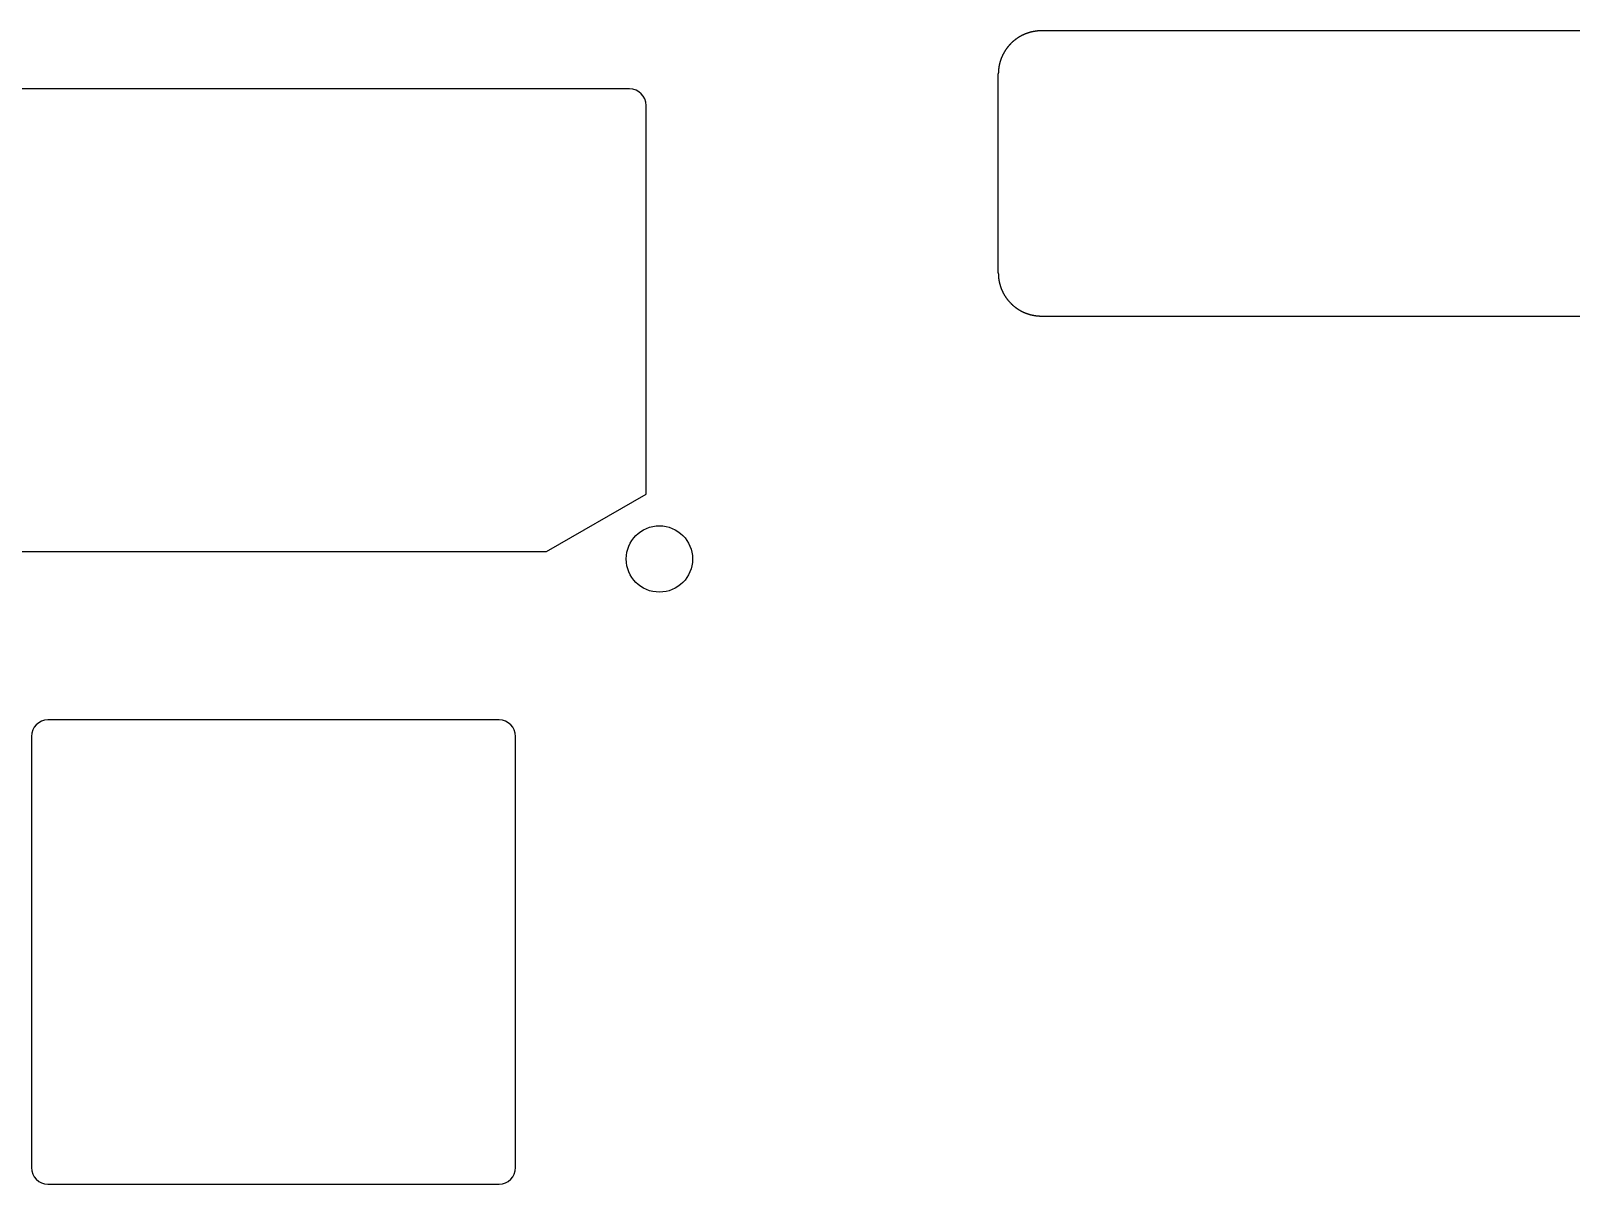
# Model space of a CAD drawing. Header units: millimetres. Extents: x -11 to 340, y -118 to 18.
# Drawn here: x 252.24 to 298.69, y -87.96 to -53.19 of the extents above; entities that cross this region are included whole.
import ezdxf

# ---------------------------------------------------------------- set-up
doc = ezdxf.new("R2010")
doc.units = ezdxf.units.MM
doc.header["$MEASUREMENT"] = 0
doc.layers.get('0').update_dxf_attribs({"linetype": 'CONTINUOUS'})
doc.layers.add('BLACK', color=7, linetype='CONTINUOUS')

msp = doc.modelspace()

# ---------------------------------------------------------------- linework, layer by layer
for points in [[(238.79375, -55.4375), (238.79375, -67.1555), (241.79375, -68.8875), (267.79375, -68.8875), (270.79375, -67.1555), (270.79375, -55.4375, 0.414213562), (270.29375, -54.9375), (239.29375, -54.9375, 0.414212391)], [(252.257046, -74.4625), (252.257046, -87.4625, 0.414212391), (252.757046, -87.9625), (266.357046, -87.9625, 0.414213562), (266.857046, -87.4625), (266.857046, -74.4625, 0.414213562), (266.357046, -73.9625), (252.757046, -73.9625, 0.414212391)]]:
    msp.add_lwpolyline(points, format="xyb", close=True)
msp.add_circle((271.19375, -69.1125), 1)
at = {"layer": 'BLACK', "linetype": 'Continuous'}
for p, q in [((281.983287, -53.411125), (281.974864, -53.416891)), ((281.991753, -53.405427), (281.983287, -53.411125)), ((282.000262, -53.399796), (281.991753, -53.405427)), ((282.008814, -53.394232), (282.000262, -53.399796)), ((282.017407, -53.388737), (282.008814, -53.394232)), ((282.026042, -53.383311), (282.017407, -53.388737)), ((282.034717, -53.377953), (282.026042, -53.383311)), ((282.043433, -53.372664), (282.034717, -53.377953)), ((282.052188, -53.367445), (282.043433, -53.372664)), ((282.060983, -53.362296), (282.052188, -53.367445)), ((282.069815, -53.357217), (282.060983, -53.362296)), ((282.078686, -53.352208), (282.069815, -53.357217)), ((282.087594, -53.34727), (282.078686, -53.352208)), ((282.096539, -53.342403), (282.087594, -53.34727)), ((282.10552, -53.337607), (282.096539, -53.342403)), ((282.114537, -53.332883), (282.10552, -53.337607)), ((282.12359, -53.32823), (282.114537, -53.332883)), ((282.132677, -53.32365), (282.12359, -53.32823)), ((282.141798, -53.319141), (282.132677, -53.32365)), ((282.150952, -53.314706), (282.141798, -53.319141)), ((282.16014, -53.310343), (282.150952, -53.314706)), ((282.16936, -53.306053), (282.16014, -53.310343)), ((282.178612, -53.301837), (282.16936, -53.306053)), ((282.187896, -53.297694), (282.178612, -53.301837)), ((282.19721, -53.293625), (282.187896, -53.297694)), ((282.206555, -53.289629), (282.19721, -53.293625)), ((282.21593, -53.285708), (282.206555, -53.289629)), ((282.225334, -53.281861), (282.21593, -53.285708)), ((282.234767, -53.278089), (282.225334, -53.281861)), ((282.244228, -53.274392), (282.234767, -53.278089)), ((282.253717, -53.270769), (282.244228, -53.274392)), ((282.263234, -53.267222), (282.253717, -53.270769)), ((282.272777, -53.26375), (282.263234, -53.267222)), ((282.282347, -53.260353), (282.272777, -53.26375)), ((282.291943, -53.257032), (282.282347, -53.260353)), ((282.301564, -53.253787), (282.291943, -53.257032)), ((282.31121, -53.250617), (282.301564, -53.253787)), ((282.32088, -53.247524), (282.31121, -53.250617)), ((282.330574, -53.244507), (282.32088, -53.247524)), ((282.340292, -53.241567), (282.330574, -53.244507)), ((282.350033, -53.238703), (282.340292, -53.241567)), ((282.359796, -53.235916), (282.350033, -53.238703)), ((282.369582, -53.233205), (282.359796, -53.235916)), ((282.379389, -53.230572), (282.369582, -53.233205)), ((282.389217, -53.228015), (282.379389, -53.230572)), ((282.399066, -53.225536), (282.389217, -53.228015)), ((282.408936, -53.223134), (282.399066, -53.225536)), ((282.418825, -53.220809), (282.408936, -53.223134)), ((282.428734, -53.218562), (282.418825, -53.220809)), ((282.438662, -53.216393), (282.428734, -53.218562)), ((282.448608, -53.214301), (282.438662, -53.216393)), ((282.458573, -53.212287), (282.448608, -53.214301)), ((282.468555, -53.210351), (282.458573, -53.212287)), ((282.478555, -53.208493), (282.468555, -53.210351)), ((282.488572, -53.206714), (282.478555, -53.208493)), ((282.498606, -53.205012), (282.488572, -53.206714)), ((282.508655, -53.203389), (282.498606, -53.205012)), ((282.518721, -53.201845), (282.508655, -53.203389)), ((282.528802, -53.200378), (282.518721, -53.201845)), ((282.538898, -53.198991), (282.528802, -53.200378)), ((282.549009, -53.197682), (282.538898, -53.198991)), ((282.559134, -53.196452), (282.549009, -53.197682)), ((282.569273, -53.1953), (282.559134, -53.196452)), ((282.579426, -53.194228), (282.569273, -53.1953)), ((282.589592, -53.193234), (282.579426, -53.194228)), ((282.599771, -53.19232), (282.589592, -53.193234)), ((282.609963, -53.191484), (282.599771, -53.19232)), ((282.620167, -53.190728), (282.609963, -53.191484)), ((282.630383, -53.190052), (282.620167, -53.190728)), ((282.64061, -53.189454), (282.630383, -53.190052)), ((282.650849, -53.188936), (282.64061, -53.189454)), ((282.661098, -53.188498), (282.650849, -53.188936)), ((282.671359, -53.188139), (282.661098, -53.188498)), ((282.681629, -53.187859), (282.671359, -53.188139)), ((282.69191, -53.18766), (282.681629, -53.187859)), ((282.7022, -53.18754), (282.69191, -53.18766)), ((282.7125, -53.1875), (282.7022, -53.18754)), ((336.3125, -53.1875), (282.7125, -53.1875)), ((281.564069, -53.877765), (281.561685, -53.882266)), ((281.56647, -53.873272), (281.564069, -53.877765)), ((281.568889, -53.868789), (281.56647, -53.873272)), ((281.571327, -53.864314), (281.568889, -53.868789)), ((281.573782, -53.85985), (281.571327, -53.864314)), ((281.576255, -53.855393), (281.573782, -53.85985)), ((281.578745, -53.850948), (281.576255, -53.855393)), ((281.581253, -53.84651), (281.578745, -53.850948)), ((281.583778, -53.842083), (281.581253, -53.84651)), ((281.586322, -53.837665), (281.583778, -53.842083)), ((281.588882, -53.833257), (281.586322, -53.837665)), ((281.591461, -53.828858), (281.588882, -53.833257)), ((281.594056, -53.82447), (281.591461, -53.828858)), ((281.59667, -53.82009), (281.594056, -53.82447)), ((281.5993, -53.815722), (281.59667, -53.82009)), ((281.601948, -53.811362), (281.5993, -53.815722)), ((281.604613, -53.807014), (281.601948, -53.811362)), ((281.607295, -53.802674), (281.604613, -53.807014)), ((281.609995, -53.798346), (281.607295, -53.802674)), ((281.612712, -53.794028), (281.609995, -53.798346)), ((281.615445, -53.78972), (281.612712, -53.794028)), ((281.618197, -53.785422), (281.615445, -53.78972)), ((281.620965, -53.781135), (281.618197, -53.785422)), ((281.62375, -53.776858), (281.620965, -53.781135)), ((281.626552, -53.772593), (281.62375, -53.776858)), ((281.629371, -53.768337), (281.626552, -53.772593)), ((281.632207, -53.764093), (281.629371, -53.768337)), ((281.63506, -53.759859), (281.632207, -53.764093)), ((281.637929, -53.755637), (281.63506, -53.759859)), ((281.640815, -53.751424), (281.637929, -53.755637)), ((281.643718, -53.747224), (281.640815, -53.751424)), ((281.646638, -53.743034), (281.643718, -53.747224)), ((281.649574, -53.738856), (281.646638, -53.743034)), ((281.652527, -53.734688), (281.649574, -53.738856)), ((281.655496, -53.730533), (281.652527, -53.734688)), ((281.658482, -53.726388), (281.655496, -53.730533)), ((281.661484, -53.722255), (281.658482, -53.726388)), ((281.664502, -53.718133), (281.661484, -53.722255)), ((281.667537, -53.714023), (281.664502, -53.718133)), ((281.670588, -53.709925), (281.667537, -53.714023)), ((281.673655, -53.705839), (281.670588, -53.709925)), ((281.676739, -53.701763), (281.673655, -53.705839)), ((281.679838, -53.697701), (281.676739, -53.701763)), ((281.682954, -53.69365), (281.679838, -53.697701)), ((281.686085, -53.689611), (281.682954, -53.69365)), ((281.689233, -53.685584), (281.686085, -53.689611)), ((281.692396, -53.681569), (281.689233, -53.685584)), ((281.695575, -53.677566), (281.692396, -53.681569)), ((281.69877, -53.673576), (281.695575, -53.677566)), ((281.701981, -53.669598), (281.69877, -53.673576)), ((281.705207, -53.665633), (281.701981, -53.669598)), ((281.70845, -53.66168), (281.705207, -53.665633)), ((281.711707, -53.65774), (281.70845, -53.66168)), ((281.714981, -53.653811), (281.711707, -53.65774)), ((281.718269, -53.649896), (281.714981, -53.653811)), ((281.721573, -53.645994), (281.718269, -53.649896)), ((281.724893, -53.642105), (281.721573, -53.645994)), ((281.728228, -53.638228), (281.724893, -53.642105)), ((281.731577, -53.634364), (281.728228, -53.638228)), ((281.734943, -53.630513), (281.731577, -53.634364)), ((281.738323, -53.626676), (281.734943, -53.630513)), ((281.741718, -53.622851), (281.738323, -53.626676)), ((281.745129, -53.61904), (281.741718, -53.622851)), ((281.748554, -53.615242), (281.745129, -53.61904)), ((281.751994, -53.611457), (281.748554, -53.615242)), ((281.755449, -53.607686), (281.751994, -53.611457)), ((281.758919, -53.603928), (281.755449, -53.607686)), ((281.762404, -53.600184), (281.758919, -53.603928)), ((281.765903, -53.596454), (281.762404, -53.600184)), ((281.769417, -53.592737), (281.765903, -53.596454)), ((281.772945, -53.589034), (281.769417, -53.592737)), ((281.776488, -53.585344), (281.772945, -53.589034)), ((281.780045, -53.581669), (281.776488, -53.585344)), ((281.783617, -53.578007), (281.780045, -53.581669)), ((281.787203, -53.57436), (281.783617, -53.578007)), ((281.790803, -53.570726), (281.787203, -53.57436)), ((281.794417, -53.567107), (281.790803, -53.570726)), ((281.801688, -53.55991), (281.794417, -53.567107)), ((281.809015, -53.552771), (281.801688, -53.55991)), ((281.816397, -53.54569), (281.809015, -53.552771)), ((281.823834, -53.538667), (281.816397, -53.54569)), ((281.831326, -53.531703), (281.823834, -53.538667)), ((281.838871, -53.524797), (281.831326, -53.531703)), ((281.84647, -53.517952), (281.838871, -53.524797)), ((281.854121, -53.511166), (281.84647, -53.517952)), ((281.861825, -53.504441), (281.854121, -53.511166)), ((281.86958, -53.497777), (281.861825, -53.504441)), ((281.877387, -53.491174), (281.86958, -53.497777)), ((281.885244, -53.484633), (281.877387, -53.491174)), ((281.893152, -53.478155), (281.885244, -53.484633)), ((281.901109, -53.471739), (281.893152, -53.478155)), ((281.909115, -53.465387), (281.901109, -53.471739)), ((281.91717, -53.459098), (281.909115, -53.465387)), ((281.925272, -53.452873), (281.91717, -53.459098)), ((281.933422, -53.446713), (281.925272, -53.452873)), ((281.941619, -53.440617), (281.933422, -53.446713)), ((281.949862, -53.434587), (281.941619, -53.440617)), ((281.958151, -53.428622), (281.949862, -53.434587)), ((281.966485, -53.422723), (281.958151, -53.428622)), ((281.974864, -53.416891), (281.966485, -53.422723)), ((281.420597, -54.341589), (281.42004, -54.346665)), ((281.421174, -54.336513), (281.420597, -54.341589)), ((281.421771, -54.331443), (281.421174, -54.336513)), ((281.422387, -54.326375), (281.421771, -54.331443)), ((281.423023, -54.321312), (281.422387, -54.326375)), ((281.423679, -54.316251), (281.423023, -54.321312)), ((281.424354, -54.311195), (281.423679, -54.316251)), ((281.42505, -54.306141), (281.424354, -54.311195)), ((281.425764, -54.301094), (281.42505, -54.306141)), ((281.426499, -54.296047), (281.425764, -54.301094)), ((281.427253, -54.291007), (281.426499, -54.296047)), ((281.428027, -54.285968), (281.427253, -54.291007)), ((281.42882, -54.280936), (281.428027, -54.285968)), ((281.429634, -54.275905), (281.42882, -54.280936)), ((281.430466, -54.270881), (281.429634, -54.275905)), ((281.431319, -54.265858), (281.430466, -54.270881)), ((281.432191, -54.260842), (281.431319, -54.265858)), ((281.433083, -54.255828), (281.432191, -54.260842)), ((281.433994, -54.25082), (281.433083, -54.255828)), ((281.434924, -54.245814), (281.433994, -54.25082)), ((281.435875, -54.240815), (281.434924, -54.245814)), ((281.436845, -54.235818), (281.435875, -54.240815)), ((281.437834, -54.230828), (281.436845, -54.235818)), ((281.438843, -54.22584), (281.437834, -54.230828)), ((281.439871, -54.220859), (281.438843, -54.22584)), ((281.440919, -54.21588), (281.439871, -54.220859)), ((281.441986, -54.210908), (281.440919, -54.21588)), ((281.443073, -54.205939), (281.441986, -54.210908)), ((281.444179, -54.200976), (281.443073, -54.205939)), ((281.445305, -54.196016), (281.444179, -54.200976)), ((281.44645, -54.191063), (281.445305, -54.196016)), ((281.447615, -54.186113), (281.44645, -54.191063)), ((281.448798, -54.18117), (281.447615, -54.186113)), ((281.450002, -54.17623), (281.448798, -54.18117)), ((281.451224, -54.171297), (281.450002, -54.17623)), ((281.452467, -54.166367), (281.451224, -54.171297)), ((281.453728, -54.161445), (281.452467, -54.166367)), ((281.455009, -54.156525), (281.453728, -54.161445)), ((281.456308, -54.151613), (281.455009, -54.156525)), ((281.457628, -54.146704), (281.456308, -54.151613)), ((281.458966, -54.141803), (281.457628, -54.146704)), ((281.460324, -54.136905), (281.458966, -54.141803)), ((281.461701, -54.132015), (281.460324, -54.136905)), ((281.463098, -54.127128), (281.461701, -54.132015)), ((281.464513, -54.122249), (281.463098, -54.127128)), ((281.465948, -54.117374), (281.464513, -54.122249)), ((281.467401, -54.112506), (281.465948, -54.117374)), ((281.468875, -54.107642), (281.467401, -54.112506)), ((281.470367, -54.102786), (281.468875, -54.107642)), ((281.471878, -54.097934), (281.470367, -54.102786)), ((281.473408, -54.09309), (281.471878, -54.097934)), ((281.474958, -54.08825), (281.473408, -54.09309)), ((281.476526, -54.083418), (281.474958, -54.08825)), ((281.478114, -54.07859), (281.476526, -54.083418)), ((281.47972, -54.073771), (281.478114, -54.07859)), ((281.481346, -54.068956), (281.47972, -54.073771)), ((281.48299, -54.064149), (281.481346, -54.068956)), ((281.484654, -54.059346), (281.48299, -54.064149)), ((281.486336, -54.054552), (281.484654, -54.059346)), ((281.488038, -54.049763), (281.486336, -54.054552)), ((281.489758, -54.044982), (281.488038, -54.049763)), ((281.491497, -54.040206), (281.489758, -54.044982)), ((281.493255, -54.035438), (281.491497, -54.040206)), ((281.495032, -54.030676), (281.493255, -54.035438)), ((281.496828, -54.025922), (281.495032, -54.030676)), ((281.498642, -54.021173), (281.496828, -54.025922)), ((281.500475, -54.016433), (281.498642, -54.021173)), ((281.502328, -54.011698), (281.500475, -54.016433)), ((281.504198, -54.006972), (281.502328, -54.011698)), ((281.506088, -54.002251), (281.504198, -54.006972)), ((281.507995, -53.99754), (281.506088, -54.002251)), ((281.509922, -53.992834), (281.507995, -53.99754)), ((281.511867, -53.988137), (281.509922, -53.992834)), ((281.513832, -53.983445), (281.511867, -53.988137)), ((281.515814, -53.978763), (281.513832, -53.983445)), ((281.517815, -53.974087), (281.515814, -53.978763)), ((281.519834, -53.96942), (281.517815, -53.974087)), ((281.521873, -53.964759), (281.519834, -53.96942)), ((281.523929, -53.960108), (281.521873, -53.964759)), ((281.526004, -53.955462), (281.523929, -53.960108)), ((281.528097, -53.950827), (281.526004, -53.955462)), ((281.530209, -53.946197), (281.528097, -53.950827)), ((281.532339, -53.941577), (281.530209, -53.946197)), ((281.534487, -53.936964), (281.532339, -53.941577)), ((281.536654, -53.93236), (281.534487, -53.936964)), ((281.538839, -53.927763), (281.536654, -53.93236)), ((281.541042, -53.923176), (281.538839, -53.927763)), ((281.543263, -53.918595), (281.541042, -53.923176)), ((281.545503, -53.914025), (281.543263, -53.918595)), ((281.547761, -53.909461), (281.545503, -53.914025)), ((281.550036, -53.904908), (281.547761, -53.909461)), ((281.55233, -53.900361), (281.550036, -53.904908)), ((281.554642, -53.895825), (281.55233, -53.900361)), ((281.556972, -53.891296), (281.554642, -53.895825)), ((281.559319, -53.886777), (281.556972, -53.891296)), ((281.561685, -53.882266), (281.559319, -53.886777)), ((281.412503, -54.48491), (281.4125, -54.4875)), ((281.4125, -60.4875), (281.4125, -54.4875)), ((281.412523, -54.479755), (281.412503, -54.48491)), ((281.412563, -54.474604), (281.412523, -54.479755)), ((281.412623, -54.469452), (281.412563, -54.474604)), ((281.412703, -54.464306), (281.412623, -54.469452)), ((281.412803, -54.45916), (281.412703, -54.464306)), ((281.412923, -54.454018), (281.412803, -54.45916)), ((281.413063, -54.448877), (281.412923, -54.454018)), ((281.413223, -54.44374), (281.413063, -54.448877)), ((281.413403, -54.438604), (281.413223, -54.44374)), ((281.413602, -54.433473), (281.413403, -54.438604)), ((281.413822, -54.428342), (281.413602, -54.433473)), ((281.414062, -54.423217), (281.413822, -54.428342)), ((281.414321, -54.418091), (281.414062, -54.423217)), ((281.414601, -54.412971), (281.414321, -54.418091)), ((281.4149, -54.407851), (281.414601, -54.412971)), ((281.415219, -54.402737), (281.4149, -54.407851)), ((281.415558, -54.397623), (281.415219, -54.402737)), ((281.415917, -54.392514), (281.415558, -54.397623)), ((281.416296, -54.387406), (281.415917, -54.392514)), ((281.416695, -54.382304), (281.416296, -54.387406)), ((281.417113, -54.377202), (281.416695, -54.382304)), ((281.417551, -54.372106), (281.417113, -54.377202)), ((281.41801, -54.36701), (281.417551, -54.372106)), ((281.418488, -54.36192), (281.41801, -54.36701)), ((281.418985, -54.356831), (281.418488, -54.36192)), ((281.419503, -54.351748), (281.418985, -54.356831)), ((281.42004, -54.346665), (281.419503, -54.351748)), ((281.4125, -60.4875), (281.41254, -60.4978)), ((281.41254, -60.4978), (281.41266, -60.50809)), ((281.41266, -60.50809), (281.412859, -60.518371)), ((281.412859, -60.518371), (281.413139, -60.528641)), ((281.413139, -60.528641), (281.413498, -60.538902)), ((281.413498, -60.538902), (281.413936, -60.549151)), ((281.413936, -60.549151), (281.414454, -60.55939)), ((281.414454, -60.55939), (281.415052, -60.569617)), ((281.415052, -60.569617), (281.415728, -60.579833)), ((281.415728, -60.579833), (281.416484, -60.590037)), ((281.416484, -60.590037), (281.41732, -60.600229)), ((281.41732, -60.600229), (281.418234, -60.610408)), ((281.418234, -60.610408), (281.419228, -60.620574)), ((281.419228, -60.620574), (281.4203, -60.630727)), ((281.4203, -60.630727), (281.421452, -60.640866)), ((281.421452, -60.640866), (281.422682, -60.650991)), ((281.422682, -60.650991), (281.423991, -60.661102)), ((281.423991, -60.661102), (281.425378, -60.671198)), ((281.425378, -60.671198), (281.426845, -60.681279)), ((281.426845, -60.681279), (281.428389, -60.691345)), ((281.428389, -60.691345), (281.430012, -60.701394)), ((281.430012, -60.701394), (281.431714, -60.711428)), ((281.431714, -60.711428), (281.433493, -60.721445)), ((281.433493, -60.721445), (281.435351, -60.731445)), ((281.435351, -60.731445), (281.437287, -60.741427)), ((281.437287, -60.741427), (281.439301, -60.751392)), ((281.439301, -60.751392), (281.441393, -60.761338)), ((281.441393, -60.761338), (281.443562, -60.771266)), ((281.443562, -60.771266), (281.445809, -60.781175)), ((281.445809, -60.781175), (281.448134, -60.791064)), ((281.448134, -60.791064), (281.450536, -60.800934)), ((281.450536, -60.800934), (281.453015, -60.810783)), ((281.453015, -60.810783), (281.455572, -60.820611)), ((281.455572, -60.820611), (281.458205, -60.830418)), ((281.458205, -60.830418), (281.460916, -60.840204)), ((281.460916, -60.840204), (281.463703, -60.849967)), ((281.463703, -60.849967), (281.466567, -60.859708)), ((281.466567, -60.859708), (281.469507, -60.869426)), ((281.469507, -60.869426), (281.472524, -60.87912)), ((281.472524, -60.87912), (281.475617, -60.88879)), ((281.475617, -60.88879), (281.478787, -60.898436)), ((281.478787, -60.898436), (281.482032, -60.908057)), ((281.482032, -60.908057), (281.485353, -60.917653)), ((281.485353, -60.917653), (281.48875, -60.927223)), ((281.48875, -60.927223), (281.492222, -60.936766)), ((281.492222, -60.936766), (281.495769, -60.946283)), ((281.495769, -60.946283), (281.499392, -60.955772)), ((281.499392, -60.955772), (281.503089, -60.965233)), ((281.503089, -60.965233), (281.506861, -60.974666)), ((281.506861, -60.974666), (281.510708, -60.98407)), ((281.510708, -60.98407), (281.514629, -60.993445)), ((281.514629, -60.993445), (281.518625, -61.00279)), ((281.518625, -61.00279), (281.522694, -61.012104)), ((281.522694, -61.012104), (281.526837, -61.021388)), ((281.526837, -61.021388), (281.531053, -61.03064)), ((281.531053, -61.03064), (281.535343, -61.03986)), ((281.535343, -61.03986), (281.539706, -61.049048)), ((281.539706, -61.049048), (281.544141, -61.058202)), ((281.544141, -61.058202), (281.54865, -61.067323)), ((281.54865, -61.067323), (281.55323, -61.07641)), ((281.55323, -61.07641), (281.557883, -61.085463)), ((281.557883, -61.085463), (281.562607, -61.09448)), ((281.562607, -61.09448), (281.567403, -61.103461)), ((281.567403, -61.103461), (281.57227, -61.112406)), ((281.57227, -61.112406), (281.577208, -61.121314)), ((281.577208, -61.121314), (281.582217, -61.130185)), ((281.582217, -61.130185), (281.587296, -61.139017)), ((281.587296, -61.139017), (281.592445, -61.147812)), ((281.592445, -61.147812), (281.597664, -61.156567)), ((281.597664, -61.156567), (281.602953, -61.165283)), ((281.602953, -61.165283), (281.608311, -61.173958)), ((281.608311, -61.173958), (281.613737, -61.182593)), ((281.613737, -61.182593), (281.619232, -61.191186)), ((281.619232, -61.191186), (281.624796, -61.199738)), ((281.624796, -61.199738), (281.630427, -61.208247)), ((281.630427, -61.208247), (281.636125, -61.216713)), ((281.636125, -61.216713), (281.641891, -61.225136)), ((281.641891, -61.225136), (281.647723, -61.233515)), ((281.647723, -61.233515), (281.653622, -61.241849)), ((281.653622, -61.241849), (281.659587, -61.250138)), ((281.659587, -61.250138), (281.665617, -61.258381)), ((281.665617, -61.258381), (281.671713, -61.266578)), ((281.671713, -61.266578), (281.677873, -61.274728)), ((281.677873, -61.274728), (281.684098, -61.28283)), ((281.684098, -61.28283), (281.690387, -61.290885)), ((281.690387, -61.290885), (281.696739, -61.298891)), ((281.696739, -61.298891), (281.703155, -61.306848)), ((281.703155, -61.306848), (281.709633, -61.314756)), ((281.709633, -61.314756), (281.716174, -61.322613)), ((281.716174, -61.322613), (281.722777, -61.33042)), ((281.722777, -61.33042), (281.729441, -61.338175)), ((281.729441, -61.338175), (281.736166, -61.345879)), ((281.736166, -61.345879), (281.742952, -61.35353)), ((281.742952, -61.35353), (281.749797, -61.361129)), ((281.749797, -61.361129), (281.756703, -61.368674)), ((281.756703, -61.368674), (281.763667, -61.376166)), ((281.763667, -61.376166), (281.77069, -61.383603)), ((281.77069, -61.383603), (281.777771, -61.390985)), ((281.777771, -61.390985), (281.78491, -61.398312)), ((281.78491, -61.398312), (281.792107, -61.405583)), ((281.792107, -61.405583), (281.795726, -61.409197)), ((281.795726, -61.409197), (281.79936, -61.412797)), ((281.79936, -61.412797), (281.803007, -61.416383)), ((281.803007, -61.416383), (281.806669, -61.419955)), ((281.806669, -61.419955), (281.810344, -61.423512)), ((281.810344, -61.423512), (281.814034, -61.427055)), ((281.814034, -61.427055), (281.817737, -61.430583)), ((281.817737, -61.430583), (281.821454, -61.434097)), ((281.821454, -61.434097), (281.825184, -61.437596)), ((281.825184, -61.437596), (281.828928, -61.441081)), ((281.828928, -61.441081), (281.832686, -61.444551)), ((281.832686, -61.444551), (281.836457, -61.448006)), ((281.836457, -61.448006), (281.840242, -61.451446)), ((281.840242, -61.451446), (281.84404, -61.454871)), ((281.84404, -61.454871), (281.847851, -61.458282)), ((281.847851, -61.458282), (281.851676, -61.461677)), ((281.851676, -61.461677), (281.855513, -61.465057)), ((281.855513, -61.465057), (281.859364, -61.468423)), ((281.859364, -61.468423), (281.863228, -61.471772)), ((281.863228, -61.471772), (281.867105, -61.475107)), ((281.867105, -61.475107), (281.870994, -61.478427)), ((281.870994, -61.478427), (281.874896, -61.481731)), ((281.874896, -61.481731), (281.878811, -61.485019)), ((281.878811, -61.485019), (281.88274, -61.488293)), ((281.88274, -61.488293), (281.88668, -61.49155)), ((281.88668, -61.49155), (281.890633, -61.494793)), ((281.890633, -61.494793), (281.894598, -61.498019)), ((281.894598, -61.498019), (281.898576, -61.50123)), ((281.898576, -61.50123), (281.902566, -61.504425)), ((281.902566, -61.504425), (281.906569, -61.507604)), ((281.906569, -61.507604), (281.910584, -61.510767)), ((281.910584, -61.510767), (281.914611, -61.513915)), ((281.914611, -61.513915), (281.91865, -61.517046)), ((281.91865, -61.517046), (281.922701, -61.520162)), ((281.922701, -61.520162), (281.926763, -61.523261)), ((281.926763, -61.523261), (281.930839, -61.526345)), ((281.930839, -61.526345), (281.934925, -61.529412)), ((281.934925, -61.529412), (281.939023, -61.532463)), ((281.939023, -61.532463), (281.943133, -61.535498)), ((281.943133, -61.535498), (281.947255, -61.538516)), ((281.947255, -61.538516), (281.951388, -61.541518)), ((281.951388, -61.541518), (281.955533, -61.544504)), ((281.955533, -61.544504), (281.959688, -61.547473)), ((281.959688, -61.547473), (281.963856, -61.550426)), ((281.963856, -61.550426), (281.968034, -61.553362)), ((281.968034, -61.553362), (281.972224, -61.556282)), ((281.972224, -61.556282), (281.976424, -61.559185)), ((281.976424, -61.559185), (281.980637, -61.562071)), ((281.980637, -61.562071), (281.984859, -61.56494)), ((281.984859, -61.56494), (281.989093, -61.567793)), ((281.989093, -61.567793), (281.993337, -61.570629)), ((281.993337, -61.570629), (281.997593, -61.573448)), ((281.997593, -61.573448), (282.001858, -61.57625)), ((282.001858, -61.57625), (282.006135, -61.579035)), ((282.006135, -61.579035), (282.010422, -61.581803)), ((282.010422, -61.581803), (282.01472, -61.584555)), ((282.01472, -61.584555), (282.019028, -61.587288)), ((282.019028, -61.587288), (282.023346, -61.590005)), ((282.023346, -61.590005), (282.027674, -61.592705)), ((282.027674, -61.592705), (282.032014, -61.595387)), ((282.032014, -61.595387), (282.036362, -61.598052)), ((282.036362, -61.598052), (282.040722, -61.6007)), ((282.040722, -61.6007), (282.04509, -61.60333)), ((282.04509, -61.60333), (282.04947, -61.605944)), ((282.04947, -61.605944), (282.053858, -61.608539)), ((282.053858, -61.608539), (282.058257, -61.611118)), ((282.058257, -61.611118), (282.062665, -61.613678)), ((282.062665, -61.613678), (282.067083, -61.616222)), ((282.067083, -61.616222), (282.07151, -61.618747)), ((282.07151, -61.618747), (282.075948, -61.621255)), ((282.075948, -61.621255), (282.080393, -61.623745)), ((282.080393, -61.623745), (282.08485, -61.626218)), ((282.08485, -61.626218), (282.089314, -61.628673)), ((282.089314, -61.628673), (282.093789, -61.631111)), ((282.093789, -61.631111), (282.098272, -61.63353)), ((282.098272, -61.63353), (282.102765, -61.635931)), ((282.102765, -61.635931), (282.107266, -61.638315)), ((282.107266, -61.638315), (282.111777, -61.640681)), ((282.111777, -61.640681), (282.116296, -61.643028)), ((282.116296, -61.643028), (282.120825, -61.645358)), ((282.120825, -61.645358), (282.125361, -61.64767)), ((282.125361, -61.64767), (282.129908, -61.649964)), ((282.129908, -61.649964), (282.134461, -61.652239)), ((282.134461, -61.652239), (282.139025, -61.654497)), ((282.139025, -61.654497), (282.143595, -61.656737)), ((282.143595, -61.656737), (282.148176, -61.658958)), ((282.148176, -61.658958), (282.152763, -61.661161)), ((282.152763, -61.661161), (282.15736, -61.663346)), ((282.15736, -61.663346), (282.161964, -61.665513)), ((282.161964, -61.665513), (282.166577, -61.667661)), ((282.166577, -61.667661), (282.171197, -61.669791)), ((282.171197, -61.669791), (282.175827, -61.671903)), ((282.175827, -61.671903), (282.180462, -61.673996)), ((282.180462, -61.673996), (282.185108, -61.676071)), ((282.185108, -61.676071), (282.189759, -61.678127)), ((282.189759, -61.678127), (282.19442, -61.680166)), ((282.19442, -61.680166), (282.199087, -61.682185)), ((282.199087, -61.682185), (282.203763, -61.684186)), ((282.203763, -61.684186), (282.208445, -61.686168)), ((282.208445, -61.686168), (282.213137, -61.688133)), ((282.213137, -61.688133), (282.217834, -61.690078)), ((282.217834, -61.690078), (282.22254, -61.692005)), ((282.22254, -61.692005), (282.227251, -61.693912)), ((282.227251, -61.693912), (282.231972, -61.695802)), ((282.231972, -61.695802), (282.236698, -61.697672)), ((282.236698, -61.697672), (282.241433, -61.699525)), ((282.241433, -61.699525), (282.246173, -61.701358)), ((282.246173, -61.701358), (282.250922, -61.703172)), ((282.250922, -61.703172), (282.255676, -61.704968)), ((282.255676, -61.704968), (282.260438, -61.706745)), ((282.260438, -61.706745), (282.265206, -61.708503)), ((282.265206, -61.708503), (282.269982, -61.710242)), ((282.269982, -61.710242), (282.274763, -61.711962)), ((282.274763, -61.711962), (282.279552, -61.713664)), ((282.279552, -61.713664), (282.284346, -61.715346)), ((282.284346, -61.715346), (282.289149, -61.71701)), ((282.289149, -61.71701), (282.293956, -61.718654)), ((282.293956, -61.718654), (282.298771, -61.72028)), ((282.298771, -61.72028), (282.30359, -61.721886)), ((282.30359, -61.721886), (282.308418, -61.723474)), ((282.308418, -61.723474), (282.31325, -61.725042)), ((282.31325, -61.725042), (282.31809, -61.726592)), ((282.31809, -61.726592), (282.322934, -61.728122)), ((282.322934, -61.728122), (282.327786, -61.729633)), ((282.327786, -61.729633), (282.332642, -61.731125)), ((282.332642, -61.731125), (282.337506, -61.732599)), ((282.337506, -61.732599), (282.342374, -61.734052)), ((282.342374, -61.734052), (282.347249, -61.735487)), ((282.347249, -61.735487), (282.352128, -61.736902)), ((282.352128, -61.736902), (282.357015, -61.738299)), ((282.357015, -61.738299), (282.361905, -61.739676)), ((282.361905, -61.739676), (282.366803, -61.741034)), ((282.366803, -61.741034), (282.371704, -61.742372)), ((282.371704, -61.742372), (282.376613, -61.743692)), ((282.376613, -61.743692), (282.381525, -61.744991)), ((282.381525, -61.744991), (282.386445, -61.746272)), ((282.386445, -61.746272), (282.391367, -61.747533)), ((282.391367, -61.747533), (282.396297, -61.748776)), ((282.396297, -61.748776), (282.40123, -61.749998)), ((282.40123, -61.749998), (282.40617, -61.751202)), ((282.40617, -61.751202), (282.411113, -61.752385)), ((282.411113, -61.752385), (282.416063, -61.75355)), ((282.416063, -61.75355), (282.421016, -61.754695)), ((282.421016, -61.754695), (282.425976, -61.755821)), ((282.425976, -61.755821), (282.430939, -61.756927)), ((282.430939, -61.756927), (282.435908, -61.758014)), ((282.435908, -61.758014), (282.44088, -61.759081)), ((282.44088, -61.759081), (282.445859, -61.760129)), ((282.445859, -61.760129), (282.45084, -61.761157)), ((282.45084, -61.761157), (282.455828, -61.762166)), ((282.455828, -61.762166), (282.460818, -61.763155)), ((282.460818, -61.763155), (282.465815, -61.764125)), ((282.465815, -61.764125), (282.470814, -61.765076)), ((282.470814, -61.765076), (282.47582, -61.766006)), ((282.47582, -61.766006), (282.480828, -61.766917)), ((282.480828, -61.766917), (282.485842, -61.767809)), ((282.485842, -61.767809), (282.490858, -61.768681)), ((282.490858, -61.768681), (282.495881, -61.769534)), ((282.495881, -61.769534), (282.500905, -61.770366)), ((282.500905, -61.770366), (282.505936, -61.77118)), ((282.505936, -61.77118), (282.510968, -61.771973)), ((282.510968, -61.771973), (282.516007, -61.772747)), ((282.516007, -61.772747), (282.521047, -61.773501)), ((282.521047, -61.773501), (282.526094, -61.774236)), ((282.526094, -61.774236), (282.531141, -61.77495)), ((282.531141, -61.77495), (282.536195, -61.775646)), ((282.536195, -61.775646), (282.541251, -61.776321)), ((282.541251, -61.776321), (282.546312, -61.776977)), ((282.546312, -61.776977), (282.551375, -61.777613)), ((282.551375, -61.777613), (282.556443, -61.778229)), ((282.556443, -61.778229), (282.561513, -61.778826)), ((282.561513, -61.778826), (282.566589, -61.779403)), ((282.566589, -61.779403), (282.571665, -61.77996)), ((282.571665, -61.77996), (282.576748, -61.780497)), ((282.576748, -61.780497), (282.581831, -61.781015)), ((282.581831, -61.781015), (282.58692, -61.781512)), ((282.58692, -61.781512), (282.59201, -61.78199)), ((282.59201, -61.78199), (282.597106, -61.782449)), ((282.597106, -61.782449), (282.602202, -61.782887)), ((282.602202, -61.782887), (282.607304, -61.783305)), ((282.607304, -61.783305), (282.612406, -61.783704)), ((282.612406, -61.783704), (282.617514, -61.784083)), ((282.617514, -61.784083), (282.622623, -61.784442)), ((282.622623, -61.784442), (282.627737, -61.784781)), ((282.627737, -61.784781), (282.632851, -61.7851)), ((282.632851, -61.7851), (282.637971, -61.785399)), ((282.637971, -61.785399), (282.643091, -61.785679)), ((282.643091, -61.785679), (282.648217, -61.785938)), ((282.648217, -61.785938), (282.653342, -61.786178)), ((282.653342, -61.786178), (282.658473, -61.786398)), ((282.658473, -61.786398), (282.663604, -61.786597)), ((282.663604, -61.786597), (282.66874, -61.786777)), ((282.66874, -61.786777), (282.673877, -61.786937)), ((282.673877, -61.786937), (282.679018, -61.787077)), ((282.679018, -61.787077), (282.68416, -61.787197)), ((282.68416, -61.787197), (282.689306, -61.787297)), ((282.689306, -61.787297), (282.694452, -61.787377)), ((282.694452, -61.787377), (282.699604, -61.787437)), ((282.699604, -61.787437), (282.704755, -61.787477)), ((282.704755, -61.787477), (282.709911, -61.787497)), ((282.709911, -61.787497), (282.7125, -61.7875)), ((282.7125, -61.7875), (336.3125, -61.7875))]:
    msp.add_line(p, q, dxfattribs=at)

doc.saveas('drawing.dxf')
